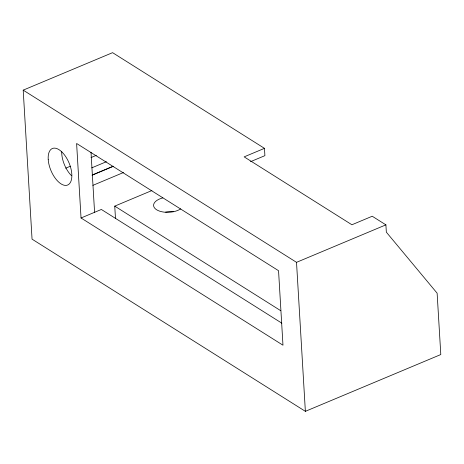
<?xml version="1.0" encoding="UTF-8"?>
<svg xmlns="http://www.w3.org/2000/svg" width="464" height="464" viewBox="0 0 464 464"><rect width="100%" height="100%" fill="white"/><g stroke="black" fill="none" stroke-linecap="round" stroke-linejoin="round"><path stroke-width="0.7" d="M264.468 148.352L244.151 156.867L351.915 224.762L372.232 216.241L385.903 224.854L386.338 232.162L437.123 293.178L440.8 354.548L305.37 411.336L32.051 239.146L23.2 90.144L112.584 52.664L264.468 148.352L264.903 155.655L250.485 161.698M65.685 168.194L70.348 166.24M90.996 157.58L96.321 155.347M91.768 167.852L106.418 161.71M92.034 175.114L112.682 166.454M92.203 175.154L113.512 166.222M92.887 185.351L123.499 172.515M81.038 217.981L282.976 345.204L278.551 270.703L76.612 143.48L81.038 217.981L101.355 209.461L281.874 323.193M115.49 218.648L114.747 206.126L151.925 190.536M23.2 90.144L296.519 262.334L385.903 224.854M114.747 206.126L280.755 310.712M296.519 262.334L305.37 411.336M91.014 152.267L94.581 212.303M180.699 208.881A15.225 7.633 -3.4 0 1 156.699 209.821A15.225 7.633 -3.4 0 1 162.852 197.879M165.602 212.077A15.225 7.633 -3.4 0 1 173.466 211.688M71.485 175.676A19.79 9.819 67.3 0 1 61.712 151.479M48.204 159.326A19.79 9.819 67.3 0 0 66.804 185.293A19.79 9.819 67.3 0 0 65.047 155.689A19.79 9.819 67.3 0 0 48.204 159.326"/></g></svg>
